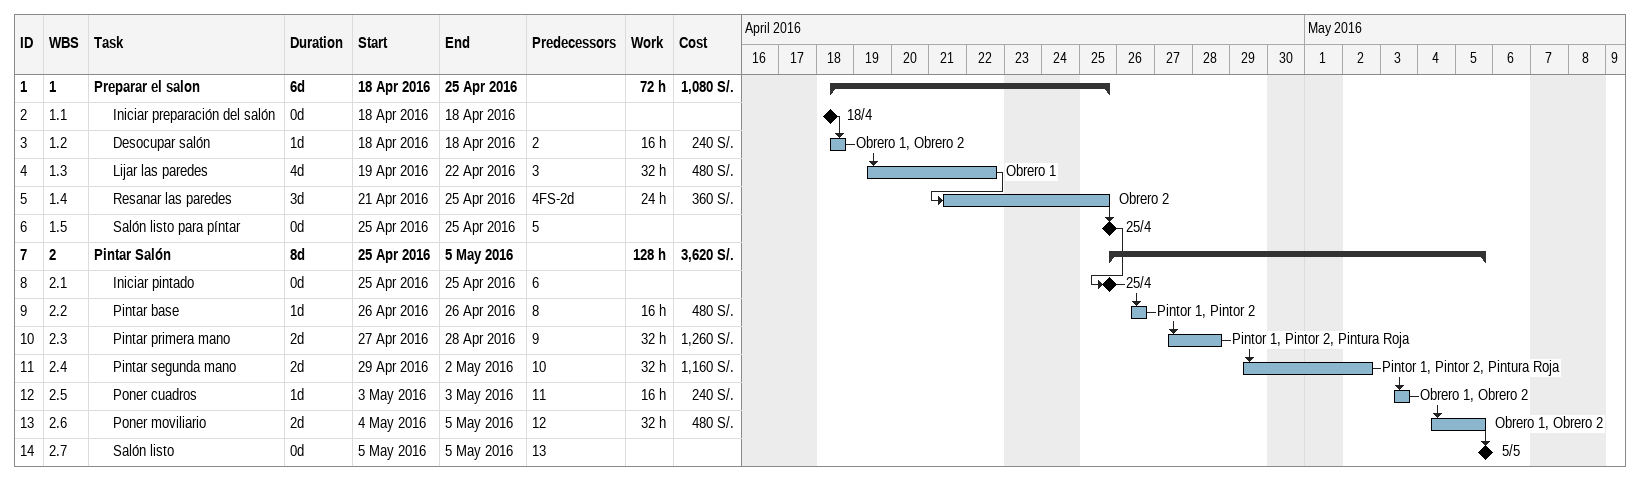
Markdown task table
| ID | WBS | Task | Duration | Start | Finish | Predecessors | Resources | Work (h) | Cost (S/.) |
|---|---|---|---|---|---|---|---|---|---|
| 1 | 1 | **Preparar el salon** | 6d | 2016-04-18 | 2016-04-25 |  |  | 72 | 1080 |
| 2 | 1.1 | Iniciar preparación del salón | 0d | 2016-04-18 | 2016-04-18 |  |  |  |  |
| 3 | 1.2 | Desocupar salón | 1d | 2016-04-18 | 2016-04-18 | 2 | Obrero 1, Obrero 2 | 16 | 240 |
| 4 | 1.3 | Lijar las paredes | 4d | 2016-04-19 | 2016-04-22 | 3 | Obrero 1 | 32 | 480 |
| 5 | 1.4 | Resanar las paredes | 3d | 2016-04-21 | 2016-04-25 | 4FS-2d | Obrero 2 | 24 | 360 |
| 6 | 1.5 | Salón listo para píntar | 0d | 2016-04-25 | 2016-04-25 | 5 |  |  |  |
| 7 | 2 | **Pintar Salón** | 8d | 2016-04-25 | 2016-05-05 |  |  | 128 | 3620 |
| 8 | 2.1 | Iniciar pintado | 0d | 2016-04-25 | 2016-04-25 | 6 |  |  |  |
| 9 | 2.2 | Pintar base | 1d | 2016-04-26 | 2016-04-26 | 8 | Pintor 1, Pintor 2 | 16 | 480 |
| 10 | 2.3 | Pintar primera mano | 2d | 2016-04-27 | 2016-04-28 | 9 | Pintor 1, Pintor 2, Pintura Roja | 32 | 1260 |
| 11 | 2.4 | Pintar segunda mano | 2d | 2016-04-29 | 2016-05-02 | 10 | Pintor 1, Pintor 2, Pintura Roja | 32 | 1160 |
| 12 | 2.5 | Poner cuadros | 1d | 2016-05-03 | 2016-05-03 | 11 | Obrero 1, Obrero 2 | 16 | 240 |
| 13 | 2.6 | Poner moviliario | 2d | 2016-05-04 | 2016-05-05 | 12 | Obrero 1, Obrero 2 | 32 | 480 |
| 14 | 2.7 | Salón listo | 0d | 2016-05-05 | 2016-05-05 | 13 |  |  |  |
